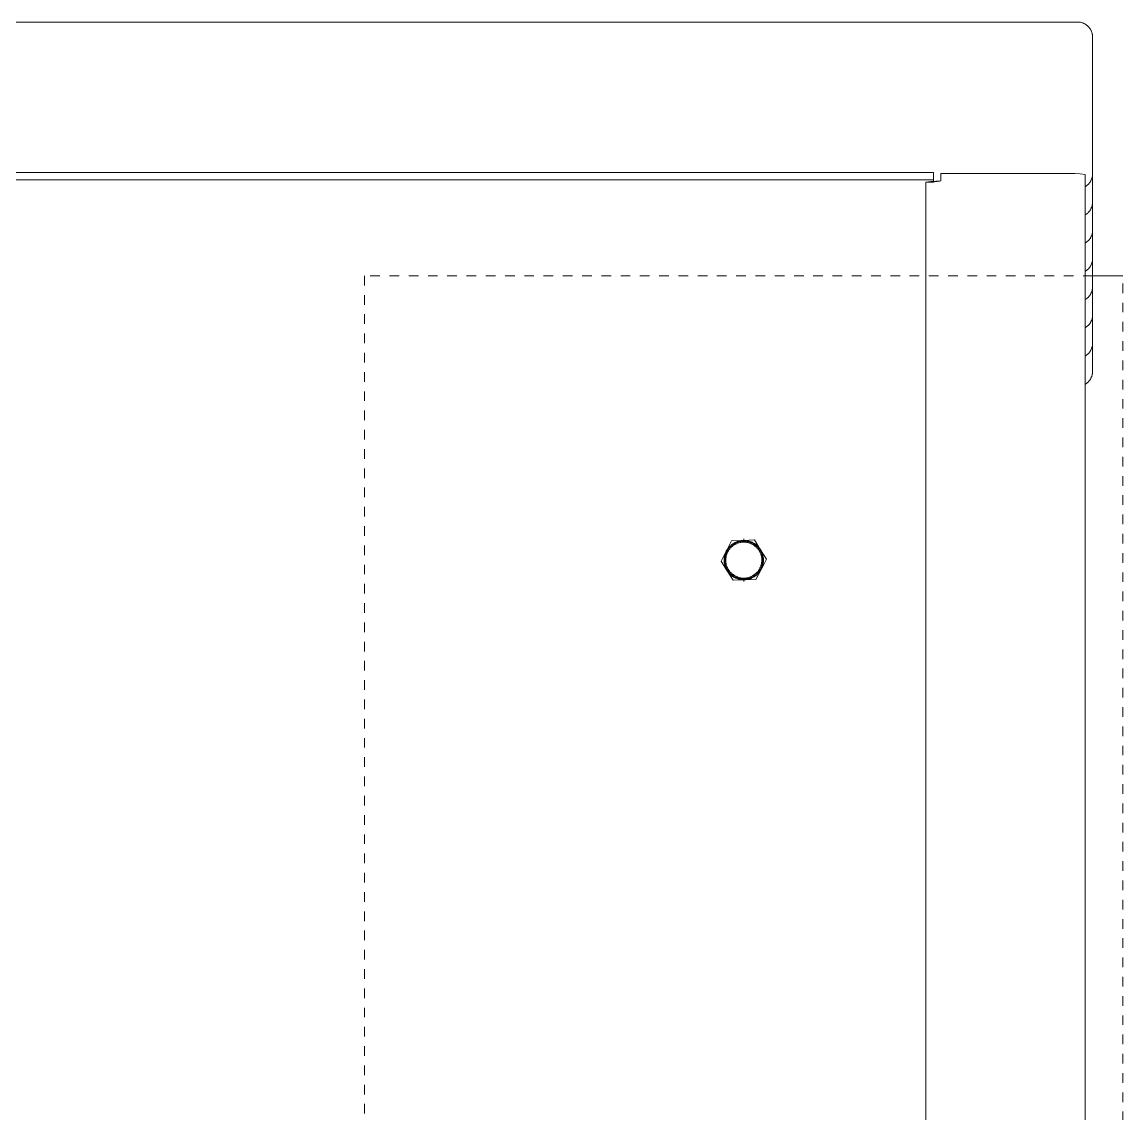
# Model space of a CAD drawing. Header units: inches. Extents: x -5 to 144, y -3 to 70.
# Drawn here: x 29.01 to 40.44, y 7.98 to 19.32 of the extents above; entities that cross this region are included whole.
import ezdxf

# ---------------------------------------------------------------- set-up
doc = ezdxf.new("R2010")
doc.units = ezdxf.units.IN
doc.linetypes.add('HIDDEN', pattern=[1.905, 1.27, -0.635])
doc.layers.add('ZANO_R', color=7, linetype='Continuous', lineweight=0)
doc.layers.add('ZANO_R_przerywana', color=250, linetype='HIDDEN', lineweight=0)

msp = doc.modelspace()

# ---------------------------------------------------------------- linework, layer by layer
at = {"layer": 'ZANO_R'}
for p, q in [((0.91165, 19.31574), (39.96679, 19.31574)), ((39.96679, 19.31574), (39.97216, 19.31565)), ((39.97216, 19.31565), (39.97753, 19.31538)), ((39.97753, 19.31538), (39.98289, 19.31492)), ((39.98289, 19.31492), (39.98823, 19.31428)), ((39.98823, 19.31428), (39.99354, 19.31346)), ((39.99354, 19.31346), (39.99883, 19.31245)), ((39.99883, 19.31245), (40.00407, 19.31127)), ((40.00407, 19.31127), (40.00927, 19.30991)), ((40.00927, 19.30991), (40.01443, 19.30837)), ((40.01443, 19.30837), (40.01952, 19.30665)), ((40.01952, 19.30665), (40.02456, 19.30477)), ((40.02456, 19.30477), (40.02953, 19.30271)), ((40.02953, 19.30271), (40.03442, 19.30048)), ((40.03442, 19.30048), (40.03924, 19.29809)), ((40.03924, 19.29809), (40.04397, 19.29553)), ((40.04397, 19.29553), (40.04861, 19.29282)), ((40.04861, 19.29282), (40.05316, 19.28995)), ((40.05316, 19.28995), (40.0576, 19.28692)), ((40.0576, 19.28692), (40.06194, 19.28375)), ((40.06194, 19.28375), (40.06617, 19.28042)), ((40.06617, 19.28042), (40.07028, 19.27696)), ((40.07028, 19.27696), (40.07427, 19.27336)), ((40.07427, 19.27336), (40.07814, 19.26962)), ((40.07814, 19.26962), (40.08188, 19.26575)), ((40.08188, 19.26575), (40.08548, 19.26176)), ((40.08548, 19.26176), (40.08895, 19.25765)), ((40.08895, 19.25765), (40.09227, 19.25342)), ((40.09227, 19.25342), (40.09544, 19.24908)), ((40.09544, 19.24908), (40.09847, 19.24463)), ((40.09847, 19.24463), (40.10134, 19.24009)), ((40.10134, 19.24009), (40.10406, 19.23545)), ((40.10406, 19.23545), (40.10661, 19.23072)), ((40.10661, 19.23072), (40.109, 19.2259)), ((40.109, 19.2259), (40.11123, 19.221)), ((40.11123, 19.221), (40.11329, 19.21604)), ((40.11329, 19.21604), (40.11517, 19.211)), ((40.11517, 19.211), (40.11689, 19.2059)), ((40.11689, 19.2059), (40.11843, 19.20075)), ((40.11843, 19.20075), (40.11979, 19.19555)), ((40.11979, 19.19555), (40.12097, 19.1903)), ((40.12097, 19.1903), (40.12198, 19.18502)), ((40.12198, 19.18502), (40.1228, 19.17971)), ((40.1228, 19.17971), (40.12344, 19.17437)), ((40.12344, 19.17437), (40.1239, 19.16901)), ((40.1239, 19.16901), (40.12417, 19.16364)), ((40.12417, 19.16364), (40.12427, 19.15826)), ((40.12427, 17.9096), (40.12427, 19.15826)), ((40.12427, 17.74211), (40.12427, 17.9096)), ((38.47072, 17.75352), (2.40771, 17.75352)), ((38.47072, 17.67548), (38.47072, 17.75352)), ((38.54946, 17.66489), (38.54946, 17.74363)), ((38.54946, 17.74363), (39.88805, 17.74363)), ((39.94064, 17.74167), (39.88805, 17.74363)), ((39.99315, 17.73815), (39.94064, 17.74167)), ((40.04553, 17.73307), (39.99315, 17.73815)), ((40.04553, 1.84867), (40.04553, 17.73307)), ((40.12273, 17.72019), (40.12187, 17.71476)), ((40.1234, 17.72565), (40.12273, 17.72019)), ((40.12388, 17.73113), (40.1234, 17.72565)), ((40.12417, 17.73661), (40.12388, 17.73113)), ((40.12427, 17.74211), (40.12417, 17.73661)), ((40.12427, 17.61649), (40.12427, 17.74211)), ((38.47072, 17.67548), (2.40771, 17.67548)), ((38.44436, 17.65941), (38.39198, 17.65433)), ((38.39198, 17.65433), (38.39198, 1.92741)), ((38.39198, 17.65433), (38.47072, 17.65433)), ((38.49687, 17.66293), (38.44436, 17.65941)), ((38.47072, 17.66137), (38.47072, 17.67548)), ((38.47072, 17.65449), (38.47072, 17.66137)), ((38.47072, 17.65433), (38.4837, 17.65705)), ((38.4837, 17.65705), (38.49675, 17.6594)), ((38.49675, 17.6594), (38.50986, 17.66135)), ((38.54946, 17.66489), (38.49687, 17.66293)), ((38.50986, 17.66135), (38.52302, 17.66292)), ((38.52302, 17.66292), (38.53623, 17.6641)), ((38.53623, 17.6641), (38.54946, 17.66489)), ((40.05024, 17.60856), (40.04553, 17.60573)), ((40.05485, 17.61155), (40.05024, 17.60856)), ((40.05935, 17.61471), (40.05485, 17.61155)), ((40.06374, 17.61801), (40.05935, 17.61471)), ((40.06801, 17.62147), (40.06374, 17.61801)), ((40.07216, 17.62508), (40.06801, 17.62147)), ((40.07618, 17.62883), (40.07216, 17.62508)), ((40.08007, 17.63272), (40.07618, 17.62883)), ((40.08382, 17.63674), (40.08007, 17.63272)), ((40.08742, 17.64088), (40.08382, 17.63674)), ((40.09088, 17.64516), (40.08742, 17.64088)), ((40.09419, 17.64955), (40.09088, 17.64516)), ((40.09734, 17.65405), (40.09419, 17.64955)), ((40.10034, 17.65866), (40.09734, 17.65405)), ((40.10317, 17.66337), (40.10034, 17.65866)), ((40.10583, 17.66818), (40.10317, 17.66337)), ((40.10833, 17.67308), (40.10583, 17.66818)), ((40.11065, 17.67806), (40.10833, 17.67308)), ((40.1128, 17.68312), (40.11065, 17.67806)), ((40.11477, 17.68825), (40.1128, 17.68312)), ((40.11656, 17.69345), (40.11477, 17.68825)), ((40.11817, 17.6987), (40.11656, 17.69345)), ((40.11959, 17.70401), (40.11817, 17.6987)), ((40.12082, 17.70937), (40.11959, 17.70401)), ((40.12187, 17.71476), (40.12082, 17.70937)), ((40.12427, 17.449), (40.12427, 17.61649)), ((40.10583, 17.37506), (40.10317, 17.37026)), ((40.10833, 17.37996), (40.10583, 17.37506)), ((40.11065, 17.38494), (40.10833, 17.37996)), ((40.1128, 17.39), (40.11065, 17.38494)), ((40.11477, 17.39513), (40.1128, 17.39)), ((40.11656, 17.40033), (40.11477, 17.39513)), ((40.11817, 17.40559), (40.11656, 17.40033)), ((40.11959, 17.4109), (40.11817, 17.40559)), ((40.12082, 17.41625), (40.11959, 17.4109)), ((40.12187, 17.42165), (40.12082, 17.41625)), ((40.12273, 17.42708), (40.12187, 17.42165)), ((40.1234, 17.43254), (40.12273, 17.42708)), ((40.12388, 17.43801), (40.1234, 17.43254)), ((40.12417, 17.4435), (40.12388, 17.43801)), ((40.12427, 17.449), (40.12417, 17.4435)), ((40.12427, 17.32338), (40.12427, 17.449)), ((40.05024, 17.31545), (40.04553, 17.31261)), ((40.05485, 17.31844), (40.05024, 17.31545)), ((40.05935, 17.32159), (40.05485, 17.31844)), ((40.06374, 17.3249), (40.05935, 17.32159)), ((40.06801, 17.32836), (40.06374, 17.3249)), ((40.07216, 17.33197), (40.06801, 17.32836)), ((40.07618, 17.33571), (40.07216, 17.33197)), ((40.08007, 17.3396), (40.07618, 17.33571)), ((40.08382, 17.34362), (40.08007, 17.3396)), ((40.08742, 17.34777), (40.08382, 17.34362)), ((40.09088, 17.35204), (40.08742, 17.34777)), ((40.09419, 17.35643), (40.09088, 17.35204)), ((40.09734, 17.36093), (40.09419, 17.35643)), ((40.10034, 17.36554), (40.09734, 17.36093)), ((40.10317, 17.37026), (40.10034, 17.36554)), ((40.12427, 17.15588), (40.12427, 17.32338)), ((40.12417, 17.15039), (40.12388, 17.1449)), ((40.12427, 17.15588), (40.12417, 17.15039)), ((40.12427, 17.03026), (40.12427, 17.15588)), ((40.06374, 17.03179), (40.05935, 17.02848)), ((40.06801, 17.03524), (40.06374, 17.03179)), ((40.07216, 17.03885), (40.06801, 17.03524)), ((40.07618, 17.0426), (40.07216, 17.03885)), ((40.08007, 17.04649), (40.07618, 17.0426)), ((40.08382, 17.05051), (40.08007, 17.04649)), ((40.08742, 17.05466), (40.08382, 17.05051)), ((40.09088, 17.05893), (40.08742, 17.05466)), ((40.09419, 17.06332), (40.09088, 17.05893)), ((40.09734, 17.06782), (40.09419, 17.06332)), ((40.10034, 17.07243), (40.09734, 17.06782)), ((40.10317, 17.07714), (40.10034, 17.07243)), ((40.10583, 17.08195), (40.10317, 17.07714)), ((40.10833, 17.08685), (40.10583, 17.08195)), ((40.11065, 17.09183), (40.10833, 17.08685)), ((40.1128, 17.09689), (40.11065, 17.09183)), ((40.11477, 17.10202), (40.1128, 17.09689)), ((40.11656, 17.10722), (40.11477, 17.10202)), ((40.11817, 17.11247), (40.11656, 17.10722)), ((40.11959, 17.11778), (40.11817, 17.11247)), ((40.12082, 17.12314), (40.11959, 17.11778)), ((40.12187, 17.12854), (40.12082, 17.12314)), ((40.12273, 17.13396), (40.12187, 17.12854)), ((40.1234, 17.13942), (40.12273, 17.13396)), ((40.12388, 17.1449), (40.1234, 17.13942)), ((40.05024, 17.02233), (40.04553, 17.0195)), ((40.05485, 17.02532), (40.05024, 17.02233)), ((40.05935, 17.02848), (40.05485, 17.02532)), ((40.12427, 16.86277), (40.12427, 17.03026)), ((40.1128, 16.80377), (40.11065, 16.79871)), ((40.11477, 16.80891), (40.1128, 16.80377)), ((40.11656, 16.8141), (40.11477, 16.80891)), ((40.11817, 16.81936), (40.11656, 16.8141)), ((40.11959, 16.82467), (40.11817, 16.81936)), ((40.12082, 16.83002), (40.11959, 16.82467)), ((40.12187, 16.83542), (40.12082, 16.83002)), ((40.12273, 16.84085), (40.12187, 16.83542)), ((40.1234, 16.84631), (40.12273, 16.84085)), ((40.12388, 16.85178), (40.1234, 16.84631)), ((40.12417, 16.85727), (40.12388, 16.85178)), ((40.12427, 16.86277), (40.12417, 16.85727)), ((40.12427, 16.73715), (40.12427, 16.86277)), ((40.05024, 16.72922), (40.04553, 16.72638)), ((40.05485, 16.73221), (40.05024, 16.72922)), ((40.05935, 16.73536), (40.05485, 16.73221)), ((40.06374, 16.73867), (40.05935, 16.73536)), ((40.06801, 16.74213), (40.06374, 16.73867)), ((40.07216, 16.74574), (40.06801, 16.74213)), ((40.07618, 16.74948), (40.07216, 16.74574)), ((40.08007, 16.75337), (40.07618, 16.74948)), ((40.08382, 16.75739), (40.08007, 16.75337)), ((40.08742, 16.76154), (40.08382, 16.75739)), ((40.09088, 16.76581), (40.08742, 16.76154)), ((40.09419, 16.7702), (40.09088, 16.76581)), ((40.09734, 16.7747), (40.09419, 16.7702)), ((40.10034, 16.77931), (40.09734, 16.7747)), ((40.10317, 16.78403), (40.10034, 16.77931)), ((40.10583, 16.78883), (40.10317, 16.78403)), ((40.10833, 16.79373), (40.10583, 16.78883)), ((40.11065, 16.79871), (40.10833, 16.79373)), ((40.12427, 16.56965), (40.12427, 16.73715)), ((40.43923, 16.68064), (40.12427, 16.68064)), ((40.08007, 16.46026), (40.07618, 16.45637)), ((40.08382, 16.46428), (40.08007, 16.46026)), ((40.08742, 16.46843), (40.08382, 16.46428)), ((40.09088, 16.4727), (40.08742, 16.46843)), ((40.09419, 16.47709), (40.09088, 16.4727)), ((40.09734, 16.48159), (40.09419, 16.47709)), ((40.10034, 16.4862), (40.09734, 16.48159)), ((40.10317, 16.49091), (40.10034, 16.4862)), ((40.10583, 16.49572), (40.10317, 16.49091)), ((40.10833, 16.50062), (40.10583, 16.49572)), ((40.11065, 16.5056), (40.10833, 16.50062)), ((40.1128, 16.51066), (40.11065, 16.5056)), ((40.11477, 16.51579), (40.1128, 16.51066)), ((40.11656, 16.52099), (40.11477, 16.51579)), ((40.11817, 16.52624), (40.11656, 16.52099)), ((40.11959, 16.53155), (40.11817, 16.52624)), ((40.12082, 16.53691), (40.11959, 16.53155)), ((40.12187, 16.54231), (40.12082, 16.53691)), ((40.12273, 16.54774), (40.12187, 16.54231)), ((40.1234, 16.55319), (40.12273, 16.54774)), ((40.12388, 16.55867), (40.1234, 16.55319)), ((40.12417, 16.56416), (40.12388, 16.55867)), ((40.12427, 16.56965), (40.12417, 16.56416)), ((40.12427, 16.44403), (40.12427, 16.56965)), ((40.05024, 16.4361), (40.04553, 16.43327)), ((40.05485, 16.4391), (40.05024, 16.4361)), ((40.05935, 16.44225), (40.05485, 16.4391)), ((40.06374, 16.44556), (40.05935, 16.44225)), ((40.06801, 16.44902), (40.06374, 16.44556)), ((40.07216, 16.45262), (40.06801, 16.44902)), ((40.07618, 16.45637), (40.07216, 16.45262)), ((40.12427, 16.27654), (40.12427, 16.44403)), ((40.11817, 16.23313), (40.11656, 16.22787)), ((40.11959, 16.23844), (40.11817, 16.23313)), ((40.12082, 16.2438), (40.11959, 16.23844)), ((40.12187, 16.24919), (40.12082, 16.2438)), ((40.12273, 16.25462), (40.12187, 16.24919)), ((40.1234, 16.26008), (40.12273, 16.25462)), ((40.12388, 16.26555), (40.1234, 16.26008)), ((40.12417, 16.27104), (40.12388, 16.26555)), ((40.12427, 16.27654), (40.12417, 16.27104)), ((40.12427, 16.15092), (40.12427, 16.27654)), ((40.05024, 16.14299), (40.04553, 16.14016)), ((40.05485, 16.14598), (40.05024, 16.14299)), ((40.05935, 16.14913), (40.05485, 16.14598)), ((40.06374, 16.15244), (40.05935, 16.14913)), ((40.06801, 16.1559), (40.06374, 16.15244)), ((40.07216, 16.15951), (40.06801, 16.1559)), ((40.07618, 16.16326), (40.07216, 16.15951)), ((40.08007, 16.16714), (40.07618, 16.16326)), ((40.08382, 16.17116), (40.08007, 16.16714)), ((40.08742, 16.17531), (40.08382, 16.17116)), ((40.09088, 16.17958), (40.08742, 16.17531)), ((40.09419, 16.18397), (40.09088, 16.17958)), ((40.09734, 16.18848), (40.09419, 16.18397)), ((40.10034, 16.19309), (40.09734, 16.18848)), ((40.10317, 16.1978), (40.10034, 16.19309)), ((40.10583, 16.20261), (40.10317, 16.1978)), ((40.10833, 16.2075), (40.10583, 16.20261)), ((40.11065, 16.21248), (40.10833, 16.2075)), ((40.1128, 16.21754), (40.11065, 16.21248)), ((40.11477, 16.22268), (40.1128, 16.21754)), ((40.11656, 16.22787), (40.11477, 16.22268)), ((40.12427, 15.98342), (40.12427, 16.15092)), ((40.09419, 15.89086), (40.09088, 15.88647)), ((40.09734, 15.89536), (40.09419, 15.89086)), ((40.10034, 15.89997), (40.09734, 15.89536)), ((40.10317, 15.90468), (40.10034, 15.89997)), ((40.10583, 15.90949), (40.10317, 15.90468)), ((40.10833, 15.91439), (40.10583, 15.90949)), ((40.11065, 15.91937), (40.10833, 15.91439)), ((40.1128, 15.92443), (40.11065, 15.91937)), ((40.11477, 15.92956), (40.1128, 15.92443)), ((40.11656, 15.93476), (40.11477, 15.92956)), ((40.11817, 15.94002), (40.11656, 15.93476)), ((40.11959, 15.94532), (40.11817, 15.94002)), ((40.12082, 15.95068), (40.11959, 15.94532)), ((40.12187, 15.95608), (40.12082, 15.95068)), ((40.12273, 15.96151), (40.12187, 15.95608)), ((40.1234, 15.96696), (40.12273, 15.96151)), ((40.12388, 15.97244), (40.1234, 15.96696)), ((40.12417, 15.97793), (40.12388, 15.97244)), ((40.12427, 15.98342), (40.12417, 15.97793)), ((40.12427, 15.8578), (40.12427, 15.98342)), ((40.05024, 15.84987), (40.04553, 15.84704)), ((40.05485, 15.85287), (40.05024, 15.84987)), ((40.05935, 15.85602), (40.05485, 15.85287)), ((40.06374, 15.85933), (40.05935, 15.85602)), ((40.06801, 15.86279), (40.06374, 15.85933)), ((40.07216, 15.86639), (40.06801, 15.86279)), ((40.07618, 15.87014), (40.07216, 15.86639)), ((40.08007, 15.87403), (40.07618, 15.87014)), ((40.08382, 15.87805), (40.08007, 15.87403)), ((40.08742, 15.8822), (40.08382, 15.87805)), ((40.09088, 15.88647), (40.08742, 15.8822)), ((40.12427, 15.69031), (40.12427, 15.8578)), ((40.12187, 15.66296), (40.12082, 15.65757)), ((40.12273, 15.66839), (40.12187, 15.66296)), ((40.1234, 15.67385), (40.12273, 15.66839)), ((40.12388, 15.67932), (40.1234, 15.67385)), ((40.12417, 15.68481), (40.12388, 15.67932)), ((40.12427, 15.69031), (40.12417, 15.68481)), ((40.05024, 15.55676), (40.04553, 15.55393)), ((40.05485, 15.55975), (40.05024, 15.55676)), ((40.05935, 15.5629), (40.05485, 15.55975)), ((40.06374, 15.56621), (40.05935, 15.5629)), ((40.06801, 15.56967), (40.06374, 15.56621)), ((40.07216, 15.57328), (40.06801, 15.56967)), ((40.07618, 15.57703), (40.07216, 15.57328)), ((40.08007, 15.58091), (40.07618, 15.57703)), ((40.08382, 15.58493), (40.08007, 15.58091)), ((40.08742, 15.58908), (40.08382, 15.58493)), ((40.09088, 15.59335), (40.08742, 15.58908)), ((40.09419, 15.59774), (40.09088, 15.59335)), ((40.09734, 15.60225), (40.09419, 15.59774)), ((40.10034, 15.60686), (40.09734, 15.60225)), ((40.10317, 15.61157), (40.10034, 15.60686)), ((40.10583, 15.61638), (40.10317, 15.61157)), ((40.10833, 15.62127), (40.10583, 15.61638)), ((40.11065, 15.62626), (40.10833, 15.62127)), ((40.1128, 15.63132), (40.11065, 15.62626)), ((40.11477, 15.63645), (40.1128, 15.63132)), ((40.11656, 15.64164), (40.11477, 15.63645)), ((40.11817, 15.6469), (40.11656, 15.64164)), ((40.11959, 15.65221), (40.11817, 15.6469)), ((40.12082, 15.65757), (40.11959, 15.65221)), ((36.50222, 13.94835), (36.50222, 13.93277)), ((36.37594, 13.92772), (36.32247, 13.82592)), ((36.32429, 13.82915), (36.32782, 13.8351)), ((36.32782, 13.8351), (36.33154, 13.84093)), ((36.33154, 13.84093), (36.33545, 13.84663)), ((36.33229, 13.82726), (36.33578, 13.833)), ((36.33545, 13.84663), (36.33956, 13.85219)), ((36.33578, 13.833), (36.33947, 13.83862)), ((36.33947, 13.83862), (36.34335, 13.84411)), ((36.33956, 13.85219), (36.34385, 13.85762)), ((36.34302, 13.826), (36.3465, 13.83144)), ((36.3465, 13.83144), (36.34302, 13.826)), ((36.34335, 13.84411), (36.34741, 13.84947)), ((36.34385, 13.85762), (36.34832, 13.86289)), ((36.3465, 13.83144), (36.35017, 13.83675)), ((36.35017, 13.83675), (36.3465, 13.83144)), ((36.34741, 13.84947), (36.35165, 13.85468)), ((36.34832, 13.86289), (36.35297, 13.86801)), ((36.35017, 13.83675), (36.35402, 13.84194)), ((36.35402, 13.84194), (36.35017, 13.83675)), ((36.35165, 13.85468), (36.35607, 13.85975)), ((36.35297, 13.86801), (36.35779, 13.87297)), ((36.35402, 13.84194), (36.35804, 13.84698)), ((36.35804, 13.84698), (36.35402, 13.84194)), ((36.35607, 13.85975), (36.36065, 13.86466)), ((36.35779, 13.87297), (36.36277, 13.87777)), ((36.35804, 13.84698), (36.36224, 13.85189)), ((36.36224, 13.85189), (36.35804, 13.84698)), ((36.36065, 13.86466), (36.36541, 13.86942)), ((36.36224, 13.85189), (36.3666, 13.85665)), ((36.3666, 13.85665), (36.36224, 13.85189)), ((36.36277, 13.87777), (36.36791, 13.88239)), ((36.36541, 13.86942), (36.37032, 13.874)), ((36.3666, 13.85665), (36.37113, 13.86125)), ((36.37113, 13.86125), (36.3666, 13.85665)), ((36.36791, 13.88239), (36.37321, 13.88684)), ((36.37032, 13.874), (36.37538, 13.87842)), ((36.37113, 13.86125), (36.37581, 13.8657)), ((36.37581, 13.8657), (36.37113, 13.86125)), ((36.37321, 13.88684), (36.37865, 13.89111)), ((36.37538, 13.87842), (36.3806, 13.88267)), ((36.37581, 13.8657), (36.38064, 13.86998)), ((36.38064, 13.86998), (36.37581, 13.8657)), ((36.49084, 13.93231), (36.37594, 13.92772)), ((36.37865, 13.89111), (36.38423, 13.89519)), ((36.3806, 13.88267), (36.38595, 13.88673)), ((36.38064, 13.86998), (36.38562, 13.87409)), ((36.38562, 13.87409), (36.38064, 13.86998)), ((36.38423, 13.89519), (36.38995, 13.89908)), ((36.38562, 13.87409), (36.39074, 13.87803)), ((36.39074, 13.87803), (36.38562, 13.87409)), ((36.38595, 13.88673), (36.39144, 13.8906)), ((36.38995, 13.89908), (36.3958, 13.90277)), ((36.39074, 13.87803), (36.39598, 13.88178)), ((36.39598, 13.88178), (36.39074, 13.87803)), ((36.39144, 13.8906), (36.39706, 13.89429)), ((36.3958, 13.90277), (36.40176, 13.90626)), ((36.39598, 13.88178), (36.40136, 13.88536)), ((36.40136, 13.88536), (36.39598, 13.88178)), ((36.40281, 13.89778), (36.39706, 13.89429)), ((36.40136, 13.88536), (36.40686, 13.88875)), ((36.40686, 13.88875), (36.40136, 13.88536)), ((36.40176, 13.90626), (36.40785, 13.90956)), ((36.40867, 13.90108), (36.40281, 13.89778)), ((36.40686, 13.88875), (36.41246, 13.89194)), ((36.41246, 13.89194), (36.40686, 13.88875)), ((36.40785, 13.90956), (36.41404, 13.91264)), ((36.41463, 13.90417), (36.40867, 13.90108)), ((36.41246, 13.89194), (36.41818, 13.89494)), ((36.41818, 13.89494), (36.41246, 13.89194)), ((36.41404, 13.91264), (36.42033, 13.91551)), ((36.4207, 13.90706), (36.41463, 13.90417)), ((36.41818, 13.89494), (36.424, 13.89774)), ((36.424, 13.89774), (36.41818, 13.89494)), ((36.42033, 13.91551), (36.42671, 13.91817)), ((36.42687, 13.90974), (36.4207, 13.90706)), ((36.424, 13.89774), (36.42991, 13.90034)), ((36.42991, 13.90034), (36.424, 13.89774)), ((36.42671, 13.91817), (36.43318, 13.92061)), ((36.43312, 13.9122), (36.42687, 13.90974)), ((36.42991, 13.90034), (36.4359, 13.90273)), ((36.4359, 13.90273), (36.42991, 13.90034)), ((36.43945, 13.91446), (36.43312, 13.9122)), ((36.43318, 13.92061), (36.43973, 13.92283)), ((36.4359, 13.90273), (36.44198, 13.90492)), ((36.44198, 13.90492), (36.4359, 13.90273)), ((36.44586, 13.91649), (36.43945, 13.91446)), ((36.43973, 13.92283), (36.44635, 13.92483)), ((36.44198, 13.90492), (36.44812, 13.90689)), ((36.44812, 13.90689), (36.44198, 13.90492)), ((36.45233, 13.9183), (36.44586, 13.91649)), ((36.44635, 13.92483), (36.45303, 13.92661)), ((36.44812, 13.90689), (36.45434, 13.90865)), ((36.45434, 13.90865), (36.44812, 13.90689)), ((36.45886, 13.9199), (36.45233, 13.9183)), ((36.45303, 13.92661), (36.45977, 13.92816)), ((36.45434, 13.90865), (36.4606, 13.9102)), ((36.4606, 13.9102), (36.45434, 13.90865)), ((36.46544, 13.92126), (36.45886, 13.9199)), ((36.45977, 13.92816), (36.46656, 13.92947)), ((36.4606, 13.9102), (36.46692, 13.91153)), ((36.46692, 13.91153), (36.4606, 13.9102)), ((36.47207, 13.92241), (36.46544, 13.92126)), ((36.46656, 13.92947), (36.47339, 13.93056)), ((36.46692, 13.91153), (36.47328, 13.91264)), ((36.47328, 13.91264), (36.46692, 13.91153)), ((36.47873, 13.92332), (36.47207, 13.92241)), ((36.47328, 13.91264), (36.47968, 13.91352)), ((36.47968, 13.91352), (36.47328, 13.91264)), ((36.47339, 13.93056), (36.48025, 13.93142)), ((36.48541, 13.92401), (36.47873, 13.92332)), ((36.47968, 13.91352), (36.4861, 13.91419)), ((36.4861, 13.91419), (36.47968, 13.91352)), ((36.48025, 13.93142), (36.48714, 13.93205)), ((36.49212, 13.92447), (36.48541, 13.92401)), ((36.4861, 13.91419), (36.49254, 13.91464)), ((36.49254, 13.91464), (36.4861, 13.91419)), ((36.48714, 13.93205), (36.49404, 13.93244)), ((36.49884, 13.9247), (36.49212, 13.92447)), ((36.49254, 13.91464), (36.49899, 13.91486)), ((36.49899, 13.91486), (36.49254, 13.91464)), ((36.49404, 13.93244), (36.50096, 13.9326)), ((36.61215, 13.93716), (36.49725, 13.93257)), ((36.50556, 13.9247), (36.49884, 13.9247)), ((36.49899, 13.91486), (36.50544, 13.91486)), ((36.50544, 13.91486), (36.49899, 13.91486)), ((36.50096, 13.9326), (36.50787, 13.93253)), ((36.50544, 13.91486), (36.5119, 13.91464)), ((36.5119, 13.91464), (36.50544, 13.91486)), ((36.51228, 13.92447), (36.50556, 13.9247)), ((36.50787, 13.93253), (36.51478, 13.93222)), ((36.5119, 13.91464), (36.51834, 13.91419)), ((36.51834, 13.91419), (36.5119, 13.91464)), ((36.51898, 13.92401), (36.51228, 13.92447)), ((36.51478, 13.93222), (36.52167, 13.93168)), ((36.51834, 13.91419), (36.52476, 13.91352)), ((36.52476, 13.91352), (36.51834, 13.91419)), ((36.52567, 13.92333), (36.51898, 13.92401)), ((36.52167, 13.93168), (36.52855, 13.9309)), ((36.52476, 13.91352), (36.53115, 13.91264)), ((36.53115, 13.91264), (36.52476, 13.91352)), ((36.53233, 13.92241), (36.52567, 13.92333)), ((36.52855, 13.9309), (36.53539, 13.9299)), ((36.53115, 13.91264), (36.53751, 13.91153)), ((36.53751, 13.91153), (36.53115, 13.91264)), ((36.53895, 13.92127), (36.53233, 13.92241)), ((36.53539, 13.9299), (36.54219, 13.92866)), ((36.53751, 13.91153), (36.54383, 13.9102)), ((36.54383, 13.9102), (36.53751, 13.91153)), ((36.54553, 13.9199), (36.53895, 13.92127)), ((36.54219, 13.92866), (36.54895, 13.9272)), ((36.54383, 13.9102), (36.5501, 13.90865)), ((36.5501, 13.90865), (36.54383, 13.9102)), ((36.55206, 13.91831), (36.54553, 13.9199)), ((36.54895, 13.9272), (36.55566, 13.92551)), ((36.5501, 13.90865), (36.55631, 13.90689)), ((36.55631, 13.90689), (36.5501, 13.90865)), ((36.55854, 13.9165), (36.55206, 13.91831)), ((36.55566, 13.92551), (36.5623, 13.92359)), ((36.55631, 13.90689), (36.56246, 13.90492)), ((36.56246, 13.90492), (36.55631, 13.90689)), ((36.56494, 13.91447), (36.55854, 13.9165)), ((36.5623, 13.92359), (36.56888, 13.92145)), ((36.56246, 13.90492), (36.56853, 13.90273)), ((36.56853, 13.90273), (36.56246, 13.90492)), ((36.57128, 13.91222), (36.56494, 13.91447)), ((36.56853, 13.90273), (36.57453, 13.90034)), ((36.57453, 13.90034), (36.56853, 13.90273)), ((36.56888, 13.92145), (36.57538, 13.91909)), ((36.57753, 13.90975), (36.57128, 13.91222)), ((36.57453, 13.90034), (36.58044, 13.89774)), ((36.58044, 13.89774), (36.57453, 13.90034)), ((36.57538, 13.91909), (36.58179, 13.91651)), ((36.5837, 13.90708), (36.57753, 13.90975)), ((36.58044, 13.89774), (36.58625, 13.89494)), ((36.58625, 13.89494), (36.58044, 13.89774)), ((36.58179, 13.91651), (36.58812, 13.91371)), ((36.58977, 13.90419), (36.5837, 13.90708)), ((36.58625, 13.89494), (36.59197, 13.89194)), ((36.59197, 13.89194), (36.58625, 13.89494)), ((36.58812, 13.91371), (36.59434, 13.9107)), ((36.59574, 13.9011), (36.58977, 13.90419)), ((36.59197, 13.89194), (36.59758, 13.88875)), ((36.59758, 13.88875), (36.59197, 13.89194)), ((36.59434, 13.9107), (36.60047, 13.90749)), ((36.60159, 13.8978), (36.59574, 13.9011)), ((36.59758, 13.88875), (36.60307, 13.88536)), ((36.60307, 13.88536), (36.59758, 13.88875)), ((36.60047, 13.90749), (36.60648, 13.90407)), ((36.60734, 13.89431), (36.60159, 13.8978)), ((36.60307, 13.88536), (36.60845, 13.88178)), ((36.60845, 13.88178), (36.60307, 13.88536)), ((36.60648, 13.90407), (36.61237, 13.90045)), ((36.61296, 13.89063), (36.60734, 13.89431)), ((36.60845, 13.88178), (36.6137, 13.87803)), ((36.6137, 13.87803), (36.60845, 13.88178)), ((36.67357, 13.83995), (36.61215, 13.93716)), ((36.61237, 13.90045), (36.61813, 13.89663)), ((36.61845, 13.88675), (36.61296, 13.89063)), ((36.6137, 13.87803), (36.61881, 13.87409)), ((36.61881, 13.87409), (36.6137, 13.87803)), ((36.61813, 13.89663), (36.62377, 13.89262)), ((36.62381, 13.88269), (36.61845, 13.88675)), ((36.61881, 13.87409), (36.62379, 13.86998)), ((36.62379, 13.86998), (36.61881, 13.87409)), ((36.62377, 13.89262), (36.62926, 13.88842)), ((36.62379, 13.86998), (36.62862, 13.8657)), ((36.62862, 13.8657), (36.62379, 13.86998)), ((36.62902, 13.87845), (36.62381, 13.88269)), ((36.62862, 13.8657), (36.63331, 13.86125)), ((36.63331, 13.86125), (36.62862, 13.8657)), ((36.63409, 13.87403), (36.62902, 13.87845)), ((36.62926, 13.88842), (36.63461, 13.88403)), ((36.63331, 13.86125), (36.63783, 13.85665)), ((36.63783, 13.85665), (36.63331, 13.86125)), ((36.639, 13.86944), (36.63409, 13.87403)), ((36.63461, 13.88403), (36.63981, 13.87947)), ((36.63783, 13.85665), (36.64219, 13.85189)), ((36.64219, 13.85189), (36.63783, 13.85665)), ((36.64375, 13.86469), (36.639, 13.86944)), ((36.63981, 13.87947), (36.64485, 13.87474)), ((36.64219, 13.85189), (36.64639, 13.84698)), ((36.64639, 13.84698), (36.64219, 13.85189)), ((36.64834, 13.85978), (36.64375, 13.86469)), ((36.64485, 13.87474), (36.64973, 13.86984)), ((36.64639, 13.84698), (36.65042, 13.84194)), ((36.65042, 13.84194), (36.64639, 13.84698)), ((36.65276, 13.85471), (36.64834, 13.85978)), ((36.64973, 13.86984), (36.65444, 13.86478)), ((36.65042, 13.84194), (36.65426, 13.83675)), ((36.65426, 13.83675), (36.65042, 13.84194)), ((36.657, 13.8495), (36.65276, 13.85471)), ((36.65426, 13.83675), (36.65793, 13.83144)), ((36.65793, 13.83144), (36.65426, 13.83675)), ((36.65444, 13.86478), (36.65898, 13.85956)), ((36.66107, 13.84414), (36.657, 13.8495)), ((36.65793, 13.83144), (36.66141, 13.826)), ((36.66141, 13.826), (36.65793, 13.83144)), ((36.65898, 13.85956), (36.66333, 13.85419)), ((36.66494, 13.83865), (36.66107, 13.84414)), ((36.66333, 13.85419), (36.66751, 13.84867)), ((36.66863, 13.83303), (36.66494, 13.83865)), ((36.66751, 13.84867), (36.67149, 13.84302)), ((36.67212, 13.82729), (36.66863, 13.83303)), ((36.67149, 13.84302), (36.67529, 13.83724)), ((36.67529, 13.83724), (36.67888, 13.83133)), ((36.73842, 13.73732), (36.677, 13.83453)), ((36.67888, 13.83133), (36.68227, 13.82531)), ((36.31948, 13.82024), (36.26601, 13.71844)), ((36.26601, 13.71844), (36.32744, 13.62123)), ((36.2975, 13.73008), (36.2977, 13.73699)), ((36.29755, 13.72316), (36.2975, 13.73008)), ((36.29782, 13.71625), (36.29755, 13.72316)), ((36.2977, 13.73699), (36.29812, 13.74389)), ((36.29812, 13.74389), (36.29878, 13.75078)), ((36.29878, 13.75078), (36.29967, 13.75763)), ((36.29967, 13.75763), (36.30079, 13.76446)), ((36.30079, 13.76446), (36.30214, 13.77124)), ((36.30214, 13.77124), (36.30372, 13.77797)), ((36.30372, 13.77797), (36.30552, 13.78465)), ((36.30539, 13.73122), (36.30562, 13.73794)), ((36.3054, 13.7245), (36.30539, 13.73122)), ((36.30563, 13.71778), (36.3054, 13.7245)), ((36.30552, 13.78465), (36.30755, 13.79126)), ((36.30562, 13.73794), (36.30608, 13.74464)), ((36.30609, 13.71108), (36.30563, 13.71778)), ((36.30608, 13.74464), (36.30677, 13.75133)), ((36.30677, 13.75133), (36.30768, 13.75799)), ((36.30755, 13.79126), (36.3098, 13.7978)), ((36.30768, 13.75799), (36.30882, 13.76461)), ((36.30882, 13.76461), (36.31019, 13.7712)), ((36.3098, 13.7978), (36.31227, 13.80426)), ((36.31019, 13.7712), (36.31178, 13.77773)), ((36.31178, 13.77773), (36.3136, 13.7842)), ((36.31227, 13.80426), (36.31496, 13.81063)), ((36.3136, 13.7842), (36.31563, 13.79061)), ((36.31496, 13.81063), (36.31786, 13.81691)), ((36.31521, 13.72788), (36.31532, 13.73433)), ((36.31532, 13.73433), (36.31521, 13.72788)), ((36.31532, 13.72142), (36.31521, 13.72788)), ((36.31521, 13.72788), (36.31532, 13.72142)), ((36.31532, 13.73433), (36.31565, 13.74078)), ((36.31565, 13.74078), (36.31532, 13.73433)), ((36.31565, 13.71498), (36.31532, 13.72142)), ((36.31532, 13.72142), (36.31565, 13.71498)), ((36.31563, 13.79061), (36.31788, 13.79694)), ((36.31565, 13.74078), (36.31621, 13.74721)), ((36.31621, 13.74721), (36.31565, 13.74078)), ((36.31621, 13.74721), (36.31699, 13.75362)), ((36.31699, 13.75362), (36.31621, 13.74721)), ((36.31699, 13.75362), (36.31799, 13.76)), ((36.31799, 13.76), (36.31699, 13.75362)), ((36.31786, 13.81691), (36.32097, 13.82308)), ((36.31788, 13.79694), (36.32034, 13.80319)), ((36.31799, 13.76), (36.31921, 13.76634)), ((36.31921, 13.76634), (36.31799, 13.76)), ((36.31921, 13.76634), (36.32064, 13.77263)), ((36.32064, 13.77263), (36.31921, 13.76634)), ((36.32034, 13.80319), (36.32302, 13.80936)), ((36.32064, 13.77263), (36.3223, 13.77887)), ((36.3223, 13.77887), (36.32064, 13.77263)), ((36.32097, 13.82308), (36.32429, 13.82915)), ((36.3223, 13.77887), (36.32416, 13.78505)), ((36.32416, 13.78505), (36.3223, 13.77887)), ((36.32302, 13.80936), (36.32591, 13.81543)), ((36.32416, 13.78505), (36.32624, 13.79117)), ((36.32624, 13.79117), (36.32416, 13.78505)), ((36.32591, 13.81543), (36.329, 13.8214)), ((36.32624, 13.79117), (36.32853, 13.7972)), ((36.32853, 13.7972), (36.32624, 13.79117)), ((36.32853, 13.7972), (36.33103, 13.80316)), ((36.33103, 13.80316), (36.32853, 13.7972)), ((36.329, 13.8214), (36.33229, 13.82726)), ((36.33103, 13.80316), (36.33373, 13.80902)), ((36.33373, 13.80902), (36.33103, 13.80316)), ((36.33373, 13.80902), (36.33663, 13.81479)), ((36.33663, 13.81479), (36.33373, 13.80902)), ((36.33663, 13.81479), (36.33973, 13.82045)), ((36.33973, 13.82045), (36.33663, 13.81479)), ((36.33973, 13.82045), (36.34302, 13.826)), ((36.34302, 13.826), (36.33973, 13.82045)), ((36.66141, 13.826), (36.66471, 13.82045)), ((36.66471, 13.82045), (36.66141, 13.826)), ((36.66471, 13.82045), (36.6678, 13.81479)), ((36.6678, 13.81479), (36.66471, 13.82045)), ((36.6678, 13.81479), (36.67071, 13.80902)), ((36.67071, 13.80902), (36.6678, 13.81479)), ((36.67071, 13.80902), (36.67341, 13.80316)), ((36.67341, 13.80316), (36.67071, 13.80902)), ((36.67542, 13.82143), (36.67212, 13.82729)), ((36.67341, 13.80316), (36.6759, 13.7972)), ((36.6759, 13.7972), (36.67341, 13.80316)), ((36.67851, 13.81546), (36.67542, 13.82143)), ((36.6759, 13.7972), (36.67819, 13.79117)), ((36.67819, 13.79117), (36.6759, 13.7972)), ((36.67819, 13.79117), (36.68027, 13.78505)), ((36.68027, 13.78505), (36.67819, 13.79117)), ((36.6814, 13.80939), (36.67851, 13.81546)), ((36.68027, 13.78505), (36.68214, 13.77887)), ((36.68214, 13.77887), (36.68027, 13.78505)), ((36.68408, 13.80323), (36.6814, 13.80939)), ((36.68214, 13.77887), (36.68379, 13.77263)), ((36.68379, 13.77263), (36.68214, 13.77887)), ((36.68227, 13.82531), (36.68546, 13.81917)), ((36.68379, 13.77263), (36.68523, 13.76634)), ((36.68523, 13.76634), (36.68379, 13.77263)), ((36.68654, 13.79698), (36.68408, 13.80323)), ((36.68495, 13.63551), (36.73842, 13.73732)), ((36.68523, 13.76634), (36.68645, 13.76)), ((36.68645, 13.76), (36.68523, 13.76634)), ((36.68546, 13.81917), (36.68844, 13.81293)), ((36.68645, 13.76), (36.68744, 13.75362)), ((36.68744, 13.75362), (36.68645, 13.76)), ((36.68879, 13.79064), (36.68654, 13.79698)), ((36.68744, 13.75362), (36.68822, 13.74721)), ((36.68822, 13.74721), (36.68744, 13.75362)), ((36.68822, 13.74721), (36.68878, 13.74078)), ((36.68878, 13.74078), (36.68822, 13.74721)), ((36.68844, 13.81293), (36.69121, 13.80659)), ((36.68878, 13.74078), (36.68911, 13.73433)), ((36.68911, 13.73433), (36.68878, 13.74078)), ((36.68911, 13.72142), (36.68878, 13.71498)), ((36.68878, 13.71498), (36.68911, 13.72142)), ((36.69083, 13.78424), (36.68879, 13.79064)), ((36.68911, 13.73433), (36.68922, 13.72788)), ((36.68922, 13.72788), (36.68911, 13.73433)), ((36.68922, 13.72788), (36.68911, 13.72142)), ((36.68911, 13.72142), (36.68922, 13.72788)), ((36.69264, 13.77776), (36.69083, 13.78424)), ((36.69121, 13.80659), (36.69376, 13.80016)), ((36.69423, 13.77123), (36.69264, 13.77776)), ((36.69376, 13.80016), (36.69609, 13.79365)), ((36.6956, 13.76465), (36.69423, 13.77123)), ((36.69675, 13.75803), (36.6956, 13.76465)), ((36.69609, 13.79365), (36.6982, 13.78707)), ((36.69766, 13.75137), (36.69675, 13.75803)), ((36.69835, 13.74468), (36.69766, 13.75137)), ((36.6982, 13.78707), (36.70009, 13.78041)), ((36.69881, 13.73798), (36.69835, 13.74468)), ((36.69835, 13.71111), (36.69881, 13.71782)), ((36.69904, 13.73126), (36.69881, 13.73798)), ((36.69881, 13.71782), (36.69904, 13.72454)), ((36.69904, 13.72454), (36.69904, 13.73126)), ((36.70009, 13.78041), (36.70175, 13.7737)), ((36.70175, 13.7737), (36.70318, 13.76693)), ((36.70318, 13.76693), (36.70439, 13.76013)), ((36.70439, 13.76013), (36.70536, 13.75328)), ((36.70536, 13.75328), (36.7061, 13.7464)), ((36.7061, 13.7464), (36.70661, 13.73951)), ((36.70674, 13.71877), (36.70631, 13.71187)), ((36.70661, 13.73951), (36.70689, 13.7326)), ((36.70693, 13.72568), (36.70674, 13.71877)), ((36.70689, 13.7326), (36.70693, 13.72568)), ((36.29833, 13.70936), (36.29782, 13.71625)), ((36.29907, 13.70248), (36.29833, 13.70936)), ((36.30005, 13.69563), (36.29907, 13.70248)), ((36.30125, 13.68882), (36.30005, 13.69563)), ((36.30269, 13.68206), (36.30125, 13.68882)), ((36.30435, 13.67535), (36.30269, 13.68206)), ((36.30623, 13.66869), (36.30435, 13.67535)), ((36.30677, 13.70439), (36.30609, 13.71108)), ((36.30835, 13.66211), (36.30623, 13.66869)), ((36.30769, 13.69773), (36.30677, 13.70439)), ((36.30883, 13.69111), (36.30769, 13.69773)), ((36.31068, 13.6556), (36.30835, 13.66211)), ((36.3102, 13.68453), (36.30883, 13.69111)), ((36.31179, 13.678), (36.3102, 13.68453)), ((36.31323, 13.64917), (36.31068, 13.6556)), ((36.31361, 13.67152), (36.31179, 13.678)), ((36.31599, 13.64283), (36.31323, 13.64917)), ((36.31564, 13.66512), (36.31361, 13.67152)), ((36.31789, 13.65878), (36.31564, 13.66512)), ((36.31621, 13.70855), (36.31565, 13.71498)), ((36.31565, 13.71498), (36.31621, 13.70855)), ((36.31897, 13.63659), (36.31599, 13.64283)), ((36.31699, 13.70214), (36.31621, 13.70855)), ((36.31621, 13.70855), (36.31699, 13.70214)), ((36.31799, 13.69576), (36.31699, 13.70214)), ((36.31699, 13.70214), (36.31799, 13.69576)), ((36.32036, 13.65253), (36.31789, 13.65878)), ((36.31921, 13.68942), (36.31799, 13.69576)), ((36.31799, 13.69576), (36.31921, 13.68942)), ((36.32216, 13.63045), (36.31897, 13.63659)), ((36.32064, 13.68313), (36.31921, 13.68942)), ((36.31921, 13.68942), (36.32064, 13.68313)), ((36.32304, 13.64637), (36.32036, 13.65253)), ((36.3223, 13.67688), (36.32064, 13.68313)), ((36.32064, 13.68313), (36.3223, 13.67688)), ((36.32555, 13.62443), (36.32216, 13.63045)), ((36.32416, 13.67071), (36.3223, 13.67688)), ((36.3223, 13.67688), (36.32416, 13.67071)), ((36.32592, 13.6403), (36.32304, 13.64637)), ((36.32624, 13.66459), (36.32416, 13.67071)), ((36.32416, 13.67071), (36.32624, 13.66459)), ((36.32915, 13.61852), (36.32555, 13.62443)), ((36.32902, 13.63433), (36.32592, 13.6403)), ((36.32853, 13.65856), (36.32624, 13.66459)), ((36.32624, 13.66459), (36.32853, 13.65856)), ((36.33103, 13.6526), (36.32853, 13.65856)), ((36.32853, 13.65856), (36.33103, 13.6526)), ((36.33231, 13.62847), (36.32902, 13.63433)), ((36.33294, 13.61274), (36.32915, 13.61852)), ((36.33086, 13.61581), (36.39229, 13.5186)), ((36.33373, 13.64674), (36.33103, 13.6526)), ((36.33103, 13.6526), (36.33373, 13.64674)), ((36.33581, 13.62273), (36.33231, 13.62847)), ((36.33693, 13.60709), (36.33294, 13.61274)), ((36.33663, 13.64097), (36.33373, 13.64674)), ((36.33373, 13.64674), (36.33663, 13.64097)), ((36.33949, 13.61711), (36.33581, 13.62273)), ((36.33973, 13.63531), (36.33663, 13.64097)), ((36.33663, 13.64097), (36.33973, 13.63531)), ((36.3411, 13.60157), (36.33693, 13.60709)), ((36.34337, 13.61162), (36.33949, 13.61711)), ((36.34302, 13.62976), (36.33973, 13.63531)), ((36.33973, 13.63531), (36.34302, 13.62976)), ((36.3465, 13.62432), (36.34302, 13.62976)), ((36.34302, 13.62976), (36.3465, 13.62432)), ((36.34743, 13.60626), (36.34337, 13.61162)), ((36.35017, 13.61901), (36.3465, 13.62432)), ((36.3465, 13.62432), (36.35017, 13.61901)), ((36.35167, 13.60105), (36.34743, 13.60626)), ((36.35402, 13.61382), (36.35017, 13.61901)), ((36.35017, 13.61901), (36.35402, 13.61382)), ((36.35804, 13.60878), (36.35402, 13.61382)), ((36.35402, 13.61382), (36.35804, 13.60878)), ((36.36224, 13.60387), (36.35804, 13.60878)), ((36.35804, 13.60878), (36.36224, 13.60387)), ((36.3666, 13.59911), (36.36224, 13.60387)), ((36.36224, 13.60387), (36.3666, 13.59911)), ((36.62849, 13.52804), (36.68197, 13.62984)), ((36.64219, 13.60387), (36.63783, 13.59911)), ((36.63783, 13.59911), (36.64219, 13.60387)), ((36.64639, 13.60878), (36.64219, 13.60387)), ((36.64219, 13.60387), (36.64639, 13.60878)), ((36.65042, 13.61382), (36.64639, 13.60878)), ((36.64639, 13.60878), (36.65042, 13.61382)), ((36.65426, 13.61901), (36.65042, 13.61382)), ((36.65042, 13.61382), (36.65426, 13.61901)), ((36.65279, 13.60107), (36.65703, 13.60629)), ((36.65793, 13.62432), (36.65426, 13.61901)), ((36.65426, 13.61901), (36.65793, 13.62432)), ((36.65703, 13.60629), (36.66109, 13.61165)), ((36.66141, 13.62976), (36.65793, 13.62432)), ((36.65793, 13.62432), (36.66141, 13.62976)), ((36.66488, 13.60357), (36.66059, 13.59814)), ((36.66109, 13.61165), (36.66496, 13.61714)), ((36.66471, 13.63531), (36.66141, 13.62976)), ((36.66141, 13.62976), (36.66471, 13.63531)), ((36.6678, 13.64097), (36.66471, 13.63531)), ((36.66471, 13.63531), (36.6678, 13.64097)), ((36.66898, 13.60913), (36.66488, 13.60357)), ((36.66496, 13.61714), (36.66865, 13.62276)), ((36.67071, 13.64674), (36.6678, 13.64097)), ((36.6678, 13.64097), (36.67071, 13.64674)), ((36.66865, 13.62276), (36.67214, 13.6285)), ((36.6729, 13.61483), (36.66898, 13.60913)), ((36.67341, 13.6526), (36.67071, 13.64674)), ((36.67071, 13.64674), (36.67341, 13.6526)), ((36.67214, 13.6285), (36.67544, 13.63436)), ((36.67662, 13.62066), (36.6729, 13.61483)), ((36.6759, 13.65856), (36.67341, 13.6526)), ((36.67341, 13.6526), (36.6759, 13.65856)), ((36.67544, 13.63436), (36.67853, 13.64033)), ((36.67819, 13.66459), (36.6759, 13.65856)), ((36.6759, 13.65856), (36.67819, 13.66459)), ((36.68014, 13.62661), (36.67662, 13.62066)), ((36.68027, 13.67071), (36.67819, 13.66459)), ((36.67819, 13.66459), (36.68027, 13.67071)), ((36.67853, 13.64033), (36.68141, 13.6464)), ((36.68346, 13.63268), (36.68014, 13.62661)), ((36.68214, 13.67688), (36.68027, 13.67071)), ((36.68027, 13.67071), (36.68214, 13.67688)), ((36.68141, 13.6464), (36.68409, 13.65257)), ((36.68379, 13.68313), (36.68214, 13.67688)), ((36.68214, 13.67688), (36.68379, 13.68313)), ((36.68657, 13.63885), (36.68346, 13.63268)), ((36.68523, 13.68942), (36.68379, 13.68313)), ((36.68379, 13.68313), (36.68523, 13.68942)), ((36.68409, 13.65257), (36.68656, 13.65882)), ((36.68645, 13.69576), (36.68523, 13.68942)), ((36.68523, 13.68942), (36.68645, 13.69576)), ((36.68744, 13.70214), (36.68645, 13.69576)), ((36.68645, 13.69576), (36.68744, 13.70214)), ((36.68656, 13.65882), (36.68881, 13.66515)), ((36.68947, 13.64513), (36.68657, 13.63885)), ((36.68822, 13.70855), (36.68744, 13.70214)), ((36.68744, 13.70214), (36.68822, 13.70855)), ((36.68878, 13.71498), (36.68822, 13.70855)), ((36.68822, 13.70855), (36.68878, 13.71498)), ((36.68881, 13.66515), (36.69084, 13.67156)), ((36.69216, 13.6515), (36.68947, 13.64513)), ((36.69084, 13.67156), (36.69265, 13.67803)), ((36.69463, 13.65796), (36.69216, 13.6515)), ((36.69265, 13.67803), (36.69424, 13.68456)), ((36.69424, 13.68456), (36.69561, 13.69114)), ((36.69688, 13.6645), (36.69463, 13.65796)), ((36.69561, 13.69114), (36.69675, 13.69777)), ((36.69675, 13.69777), (36.69767, 13.70443)), ((36.69891, 13.67111), (36.69688, 13.6645)), ((36.69767, 13.70443), (36.69835, 13.71111)), ((36.70072, 13.67779), (36.69891, 13.67111)), ((36.7023, 13.68452), (36.70072, 13.67779)), ((36.70365, 13.6913), (36.7023, 13.68452)), ((36.70477, 13.69812), (36.70365, 13.6913)), ((36.70566, 13.70498), (36.70477, 13.69812)), ((36.70631, 13.71187), (36.70566, 13.70498)), ((36.34546, 13.5962), (36.3411, 13.60157)), ((36.34999, 13.59098), (36.34546, 13.5962)), ((36.35471, 13.58592), (36.34999, 13.59098)), ((36.35609, 13.59598), (36.35167, 13.60105)), ((36.35958, 13.58102), (36.35471, 13.58592)), ((36.36068, 13.59107), (36.35609, 13.59598)), ((36.36463, 13.57629), (36.35958, 13.58102)), ((36.36543, 13.58632), (36.36068, 13.59107)), ((36.36982, 13.57173), (36.36463, 13.57629)), ((36.37035, 13.58173), (36.36543, 13.58632)), ((36.37113, 13.59451), (36.3666, 13.59911)), ((36.3666, 13.59911), (36.37113, 13.59451)), ((36.37517, 13.56734), (36.36982, 13.57173)), ((36.37541, 13.57731), (36.37035, 13.58173)), ((36.37581, 13.59006), (36.37113, 13.59451)), ((36.37113, 13.59451), (36.37581, 13.59006)), ((36.38067, 13.56314), (36.37517, 13.56734)), ((36.38063, 13.57307), (36.37541, 13.57731)), ((36.38064, 13.58578), (36.37581, 13.59006)), ((36.37581, 13.59006), (36.38064, 13.58578)), ((36.38598, 13.56901), (36.38063, 13.57307)), ((36.38562, 13.58167), (36.38064, 13.58578)), ((36.38064, 13.58578), (36.38562, 13.58167)), ((36.3863, 13.55913), (36.38067, 13.56314)), ((36.39074, 13.57773), (36.38562, 13.58167)), ((36.38562, 13.58167), (36.39074, 13.57773)), ((36.39148, 13.56513), (36.38598, 13.56901)), ((36.39207, 13.55531), (36.3863, 13.55913)), ((36.39598, 13.57397), (36.39074, 13.57773)), ((36.39074, 13.57773), (36.39598, 13.57397)), ((36.3971, 13.56145), (36.39148, 13.56513)), ((36.39796, 13.55169), (36.39207, 13.55531)), ((36.39229, 13.5186), (36.50719, 13.52319)), ((36.40136, 13.5704), (36.39598, 13.57397)), ((36.39598, 13.57397), (36.40136, 13.5704)), ((36.40284, 13.55796), (36.3971, 13.56145)), ((36.40397, 13.54827), (36.39796, 13.55169)), ((36.40686, 13.56701), (36.40136, 13.5704)), ((36.40136, 13.5704), (36.40686, 13.56701)), ((36.4087, 13.55466), (36.40284, 13.55796)), ((36.41009, 13.54506), (36.40397, 13.54827)), ((36.41246, 13.56382), (36.40686, 13.56701)), ((36.40686, 13.56701), (36.41246, 13.56382)), ((36.41467, 13.55157), (36.4087, 13.55466)), ((36.41632, 13.54205), (36.41009, 13.54506)), ((36.41818, 13.56082), (36.41246, 13.56382)), ((36.41246, 13.56382), (36.41818, 13.56082)), ((36.42074, 13.54868), (36.41467, 13.55157)), ((36.42264, 13.53925), (36.41632, 13.54205)), ((36.424, 13.55802), (36.41818, 13.56082)), ((36.41818, 13.56082), (36.424, 13.55802)), ((36.4269, 13.54601), (36.42074, 13.54868)), ((36.42906, 13.53667), (36.42264, 13.53925)), ((36.42991, 13.55542), (36.424, 13.55802)), ((36.424, 13.55802), (36.42991, 13.55542)), ((36.43316, 13.54354), (36.4269, 13.54601)), ((36.43556, 13.53431), (36.42906, 13.53667)), ((36.4359, 13.55302), (36.42991, 13.55542)), ((36.42991, 13.55542), (36.4359, 13.55302)), ((36.43949, 13.54129), (36.43316, 13.54354)), ((36.44213, 13.53217), (36.43556, 13.53431)), ((36.44198, 13.55084), (36.4359, 13.55302)), ((36.4359, 13.55302), (36.44198, 13.55084)), ((36.4459, 13.53926), (36.43949, 13.54129)), ((36.44812, 13.54887), (36.44198, 13.55084)), ((36.44198, 13.55084), (36.44812, 13.54887)), ((36.44878, 13.53025), (36.44213, 13.53217)), ((36.45237, 13.53744), (36.4459, 13.53926)), ((36.45434, 13.5471), (36.44812, 13.54887)), ((36.44812, 13.54887), (36.45434, 13.5471)), ((36.45548, 13.52856), (36.44878, 13.53025)), ((36.4589, 13.53585), (36.45237, 13.53744)), ((36.4606, 13.54556), (36.45434, 13.5471)), ((36.45434, 13.5471), (36.4606, 13.54556)), ((36.46224, 13.5271), (36.45548, 13.52856)), ((36.46548, 13.53449), (36.4589, 13.53585)), ((36.46692, 13.54423), (36.4606, 13.54556)), ((36.4606, 13.54556), (36.46692, 13.54423)), ((36.46905, 13.52586), (36.46224, 13.5271)), ((36.47211, 13.53335), (36.46548, 13.53449)), ((36.47328, 13.54312), (36.46692, 13.54423)), ((36.46692, 13.54423), (36.47328, 13.54312)), ((36.47589, 13.52485), (36.46905, 13.52586)), ((36.47876, 13.53243), (36.47211, 13.53335)), ((36.47968, 13.54223), (36.47328, 13.54312)), ((36.47328, 13.54312), (36.47968, 13.54223)), ((36.48276, 13.52408), (36.47589, 13.52485)), ((36.48545, 13.53174), (36.47876, 13.53243)), ((36.4861, 13.54157), (36.47968, 13.54223)), ((36.47968, 13.54223), (36.4861, 13.54157)), ((36.48965, 13.52354), (36.48276, 13.52408)), ((36.49216, 13.53129), (36.48545, 13.53174)), ((36.49254, 13.54112), (36.4861, 13.54157)), ((36.4861, 13.54157), (36.49254, 13.54112)), ((36.49656, 13.52323), (36.48965, 13.52354)), ((36.49888, 13.53106), (36.49216, 13.53129)), ((36.49899, 13.5409), (36.49254, 13.54112)), ((36.49254, 13.54112), (36.49899, 13.5409)), ((36.50348, 13.52316), (36.49656, 13.52323)), ((36.5056, 13.53106), (36.49888, 13.53106)), ((36.50544, 13.5409), (36.49899, 13.5409)), ((36.49899, 13.5409), (36.50544, 13.5409)), ((36.50222, 13.52299), (36.50222, 13.50741)), ((36.51039, 13.52332), (36.50348, 13.52316)), ((36.5119, 13.54112), (36.50544, 13.5409)), ((36.50544, 13.5409), (36.5119, 13.54112)), ((36.51231, 13.53129), (36.5056, 13.53106)), ((36.51729, 13.52371), (36.51039, 13.52332)), ((36.51834, 13.54157), (36.5119, 13.54112)), ((36.5119, 13.54112), (36.51834, 13.54157)), ((36.51902, 13.53175), (36.51231, 13.53129)), ((36.51359, 13.52345), (36.62849, 13.52804)), ((36.52418, 13.52434), (36.51729, 13.52371)), ((36.52476, 13.54223), (36.51834, 13.54157)), ((36.51834, 13.54157), (36.52476, 13.54223)), ((36.52571, 13.53244), (36.51902, 13.53175)), ((36.53104, 13.52519), (36.52418, 13.52434)), ((36.53115, 13.54312), (36.52476, 13.54223)), ((36.52476, 13.54223), (36.53115, 13.54312)), ((36.53237, 13.53335), (36.52571, 13.53244)), ((36.53787, 13.52628), (36.53104, 13.52519)), ((36.53751, 13.54423), (36.53115, 13.54312)), ((36.53115, 13.54312), (36.53751, 13.54423)), ((36.53899, 13.53449), (36.53237, 13.53335)), ((36.54383, 13.54556), (36.53751, 13.54423)), ((36.53751, 13.54423), (36.54383, 13.54556)), ((36.54466, 13.5276), (36.53787, 13.52628)), ((36.54557, 13.53586), (36.53899, 13.53449)), ((36.5501, 13.5471), (36.54383, 13.54556)), ((36.54383, 13.54556), (36.5501, 13.5471)), ((36.5514, 13.52915), (36.54466, 13.5276)), ((36.5521, 13.53745), (36.54557, 13.53586)), ((36.55631, 13.54887), (36.5501, 13.5471)), ((36.5501, 13.5471), (36.55631, 13.54887)), ((36.55809, 13.53093), (36.5514, 13.52915)), ((36.55857, 13.53927), (36.5521, 13.53745)), ((36.56246, 13.55084), (36.55631, 13.54887)), ((36.55631, 13.54887), (36.56246, 13.55084)), ((36.56471, 13.53292), (36.55809, 13.53093)), ((36.56498, 13.5413), (36.55857, 13.53927)), ((36.56853, 13.55302), (36.56246, 13.55084)), ((36.56246, 13.55084), (36.56853, 13.55302)), ((36.57125, 13.53515), (36.56471, 13.53292)), ((36.57131, 13.54355), (36.56498, 13.5413)), ((36.57453, 13.55542), (36.56853, 13.55302)), ((36.56853, 13.55302), (36.57453, 13.55542)), ((36.57772, 13.53759), (36.57125, 13.53515)), ((36.57757, 13.54602), (36.57131, 13.54355)), ((36.58044, 13.55802), (36.57453, 13.55542)), ((36.57453, 13.55542), (36.58044, 13.55802)), ((36.58373, 13.5487), (36.57757, 13.54602)), ((36.58411, 13.54025), (36.57772, 13.53759)), ((36.58625, 13.56082), (36.58044, 13.55802)), ((36.58044, 13.55802), (36.58625, 13.56082)), ((36.5898, 13.55159), (36.58373, 13.5487)), ((36.5904, 13.54312), (36.58411, 13.54025)), ((36.59197, 13.56382), (36.58625, 13.56082)), ((36.58625, 13.56082), (36.59197, 13.56382)), ((36.59577, 13.55468), (36.5898, 13.55159)), ((36.59659, 13.5462), (36.5904, 13.54312)), ((36.59758, 13.56701), (36.59197, 13.56382)), ((36.59197, 13.56382), (36.59758, 13.56701)), ((36.60163, 13.55797), (36.59577, 13.55468)), ((36.60267, 13.54949), (36.59659, 13.5462)), ((36.60307, 13.5704), (36.59758, 13.56701)), ((36.59758, 13.56701), (36.60307, 13.5704)), ((36.60737, 13.56147), (36.60163, 13.55797)), ((36.60864, 13.55299), (36.60267, 13.54949)), ((36.60845, 13.57397), (36.60307, 13.5704)), ((36.60307, 13.5704), (36.60845, 13.57397)), ((36.60737, 13.56147), (36.61299, 13.56515)), ((36.6137, 13.57773), (36.60845, 13.57397)), ((36.60845, 13.57397), (36.6137, 13.57773)), ((36.61448, 13.55668), (36.60864, 13.55299)), ((36.61299, 13.56515), (36.61848, 13.56903)), ((36.61881, 13.58167), (36.6137, 13.57773)), ((36.6137, 13.57773), (36.61881, 13.58167)), ((36.6202, 13.56057), (36.61448, 13.55668)), ((36.61848, 13.56903), (36.62384, 13.57309)), ((36.62379, 13.58578), (36.61881, 13.58167)), ((36.61881, 13.58167), (36.62379, 13.58578)), ((36.62578, 13.56465), (36.6202, 13.56057)), ((36.62862, 13.59006), (36.62379, 13.58578)), ((36.62379, 13.58578), (36.62862, 13.59006)), ((36.62384, 13.57309), (36.62905, 13.57734)), ((36.63123, 13.56892), (36.62578, 13.56465)), ((36.63331, 13.59451), (36.62862, 13.59006)), ((36.62862, 13.59006), (36.63331, 13.59451)), ((36.62905, 13.57734), (36.63412, 13.58175)), ((36.63652, 13.57337), (36.63123, 13.56892)), ((36.63783, 13.59911), (36.63331, 13.59451)), ((36.63331, 13.59451), (36.63783, 13.59911)), ((36.63412, 13.58175), (36.63903, 13.58634)), ((36.64166, 13.57799), (36.63652, 13.57337)), ((36.63903, 13.58634), (36.64378, 13.5911)), ((36.64665, 13.58279), (36.64166, 13.57799)), ((36.64378, 13.5911), (36.64837, 13.59601)), ((36.65147, 13.58775), (36.64665, 13.58279)), ((36.64837, 13.59601), (36.65279, 13.60107)), ((36.65611, 13.59287), (36.65147, 13.58775)), ((36.66059, 13.59814), (36.65611, 13.59287))]:
    msp.add_line(p, q, dxfattribs=at)
at = {"layer": 'ZANO_R_przerywana', "ltscale": 0.05}
for p, q in [((40.12427, 16.68064), (32.56521, 16.68064)), ((32.56521, 16.68064), (32.56521, 2.9011)), ((40.43923, 2.9011), (40.43923, 16.68064))]:
    msp.add_line(p, q, dxfattribs=at)

doc.saveas('drawing.dxf')
